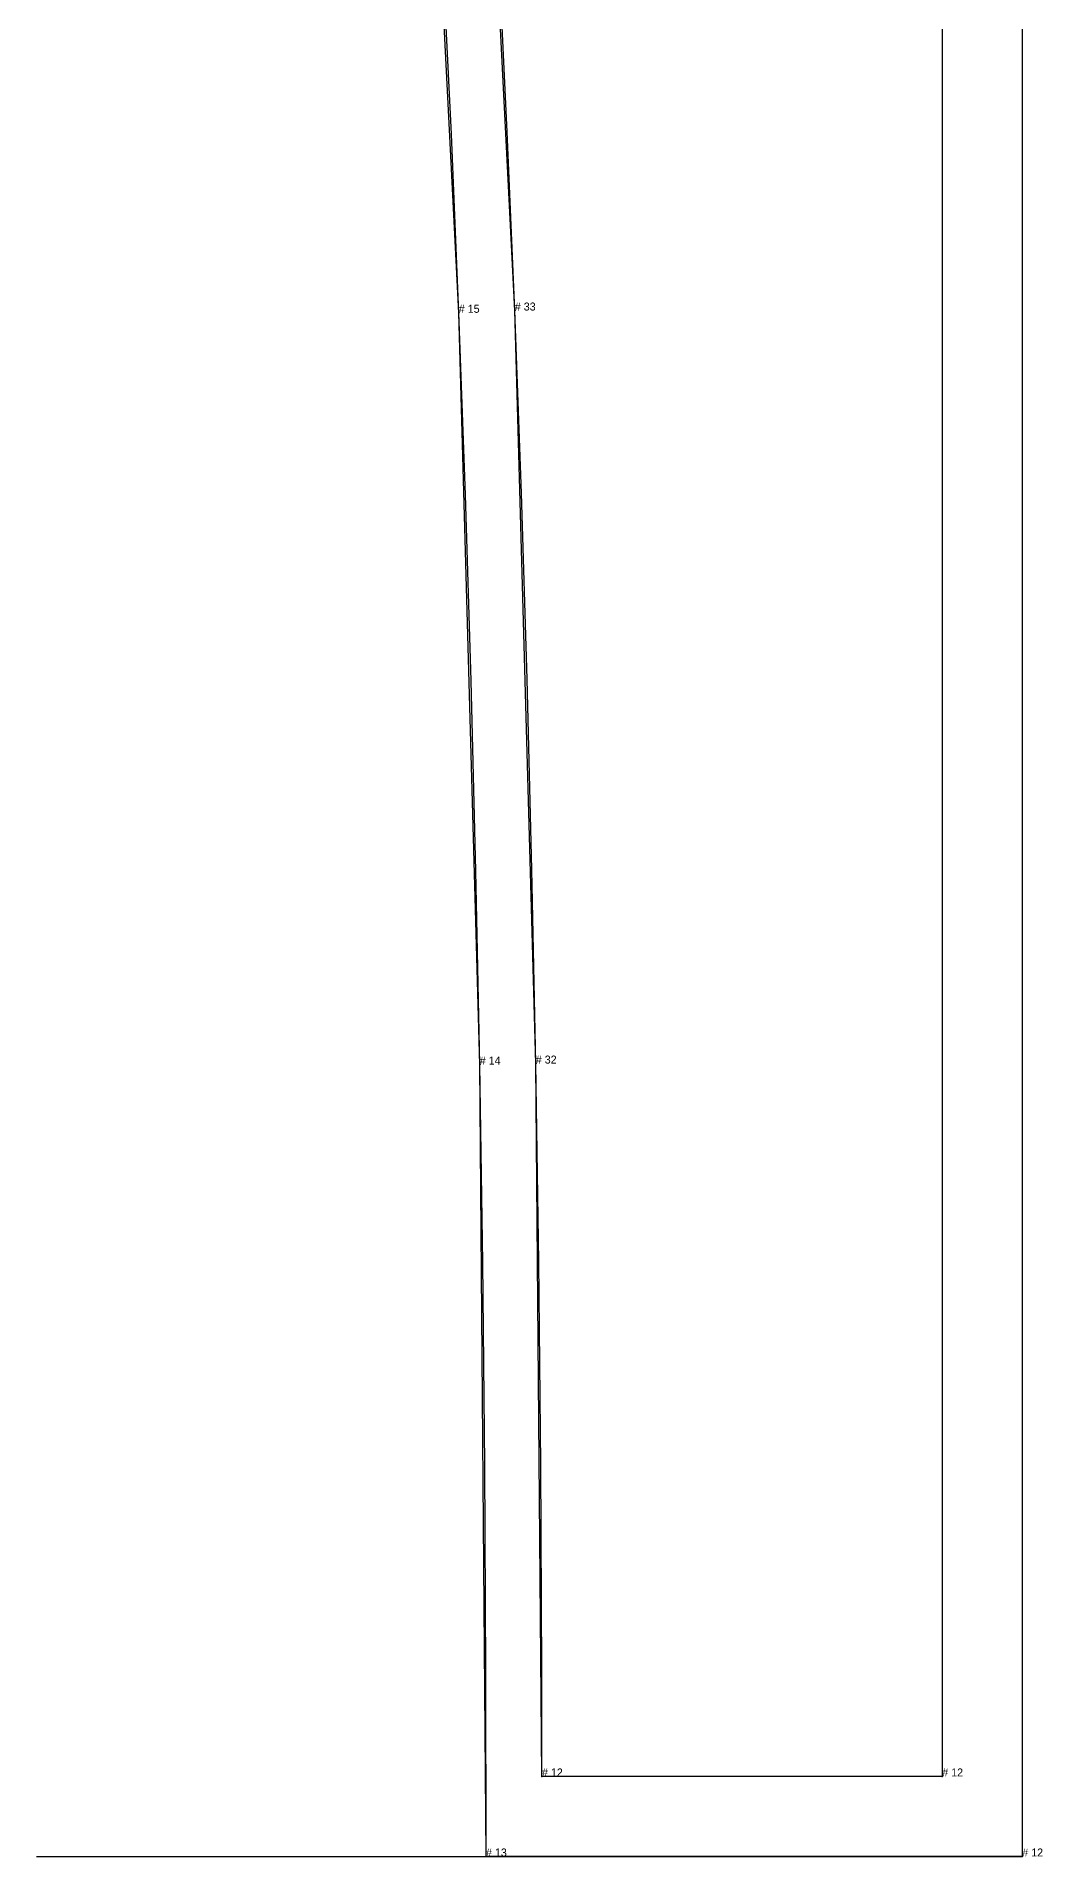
# Model space of a CAD drawing. Extents: x 0 to 1208, y -69 to 896.
# Drawn here: x 1041.1 to 1166.8, y 237.3 to 464.8 of the extents above; entities that cross this region are included whole.
import ezdxf

# ---------------------------------------------------------------- set-up
doc = ezdxf.new("R2010")
doc.units = 0
for name, color, linetype in [('1', 7, 'CONTINUOUS'), ('14', 7, 'CONTINUOUS'), ('2', 7, 'CONTINUOUS'), ('3', 7, 'CONTINUOUS'), ('5', 7, 'CONTINUOUS'), ('84', 7, 'CONTINUOUS'), ('87', 7, 'CONTINUOUS')]:
    doc.layers.add(name, color=color, linetype=linetype)

# ---------------------------------------------------------------- blocks, each defined once
blk = doc.blocks.new('piece-113_s500_M')
at = {"layer": '1'}
blk.add_lwpolyline([(1075.46, 895.09), (1075.55, 884.31), (1077.07, 872), (1083.69, 854.84), (1093.99, 841.31), (1104.57, 832.8), (1118.03, 826.29), (1126.73, 823.97), (1137.29, 822.88), (1137.6, 822.87), (1164.29, 822.34), (1164.29, 237.32), (1097.3, 237.32), (1096.52, 336.28), (1093.9, 430.22), (1089.51, 516.82), (1083.43, 596.96), (1075.76, 671.57), (1066.58, 741.54), (1058.58, 792.49), (1050.16, 839.8), (1041.14, 885.37)], close=True, dxfattribs=at)
at = {"layer": '14'}
blk.add_lwpolyline([(1068.54, 885.85), (1069.06, 877.22), (1072.07, 863.87), (1075.99, 854.41), (1083.3, 842.84), (1095.34, 830.77), (1106.57, 823.58), (1122.15, 817.8), (1132.06, 816.16), (1154.29, 815.54), (1154.29, 247.32), (1104.29, 247.32), (1103.52, 336.4), (1100.9, 430.5), (1096.5, 517.26), (1090.41, 597.58), (1082.71, 672.38), (1073.5, 742.55), (1062.87, 808.99), (1054, 856.92), (1049.29, 880.4)], close=True, dxfattribs=at)
at = {"layer": '2'}
for p in [(1104.29, 247.32), (1154.29, 247.32), (1097.3, 237.32), (1164.29, 237.32)]:
    blk.add_point(p, dxfattribs=at)
at = {"layer": '3'}
for p in [(1093.9, 430.22), (1100.9, 430.5), (1096.52, 336.28), (1103.52, 336.4)]:
    blk.add_point(p, dxfattribs=at)
at = {"layer": '5'}
blk.add_line((1041.14, 237.32), (1164.29, 237.32), dxfattribs=at)
at = {"layer": '84'}
blk.add_lwpolyline([(1164.29, 822.34), (1164.29, 237.32), (1097.3, 237.32), (1097.27, 260.45), (1097.14, 286.27), (1096.89, 311.54), (1096.52, 336.28), (1096.04, 360.5), (1095.44, 384.23), (1094.73, 407.46), (1093.9, 430.22), (1092.97, 452.52), (1091.92, 474.38)], dxfattribs=at)
at = {"layer": '87'}
blk.add_lwpolyline([(1154.29, 815.54), (1154.29, 247.32), (1104.29, 247.32), (1104.27, 260.47), (1104.14, 286.32), (1103.89, 311.63), (1103.52, 336.4), (1103.04, 360.66), (1102.44, 384.42), (1101.72, 407.69), (1100.9, 430.5), (1099.96, 452.84), (1098.91, 474.74)], dxfattribs=at)
at = {"layer": '1'}
for s, p in [('# 15', (1093.9, 430.22)), ('# 14', (1096.52, 336.28)), ('# 13', (1097.3, 237.32)), ('# 12', (1164.29, 237.32))]:
    blk.add_text(s, height=1, dxfattribs=at).set_placement(p)
at = {"layer": '14'}
for s, p in [('# 33', (1100.9, 430.5)), ('# 32', (1103.52, 336.4)), ('# 12', (1104.29, 247.32)), ('# 12', (1154.29, 247.32))]:
    blk.add_text(s, height=1, dxfattribs=at).set_placement(p)

msp = doc.modelspace()

# ---------------------------------------------------------------- block references
at = {"layer": '1'}
msp.add_blockref('piece-113_s500_M', (0, 0), dxfattribs=at)

doc.saveas('drawing.dxf')
